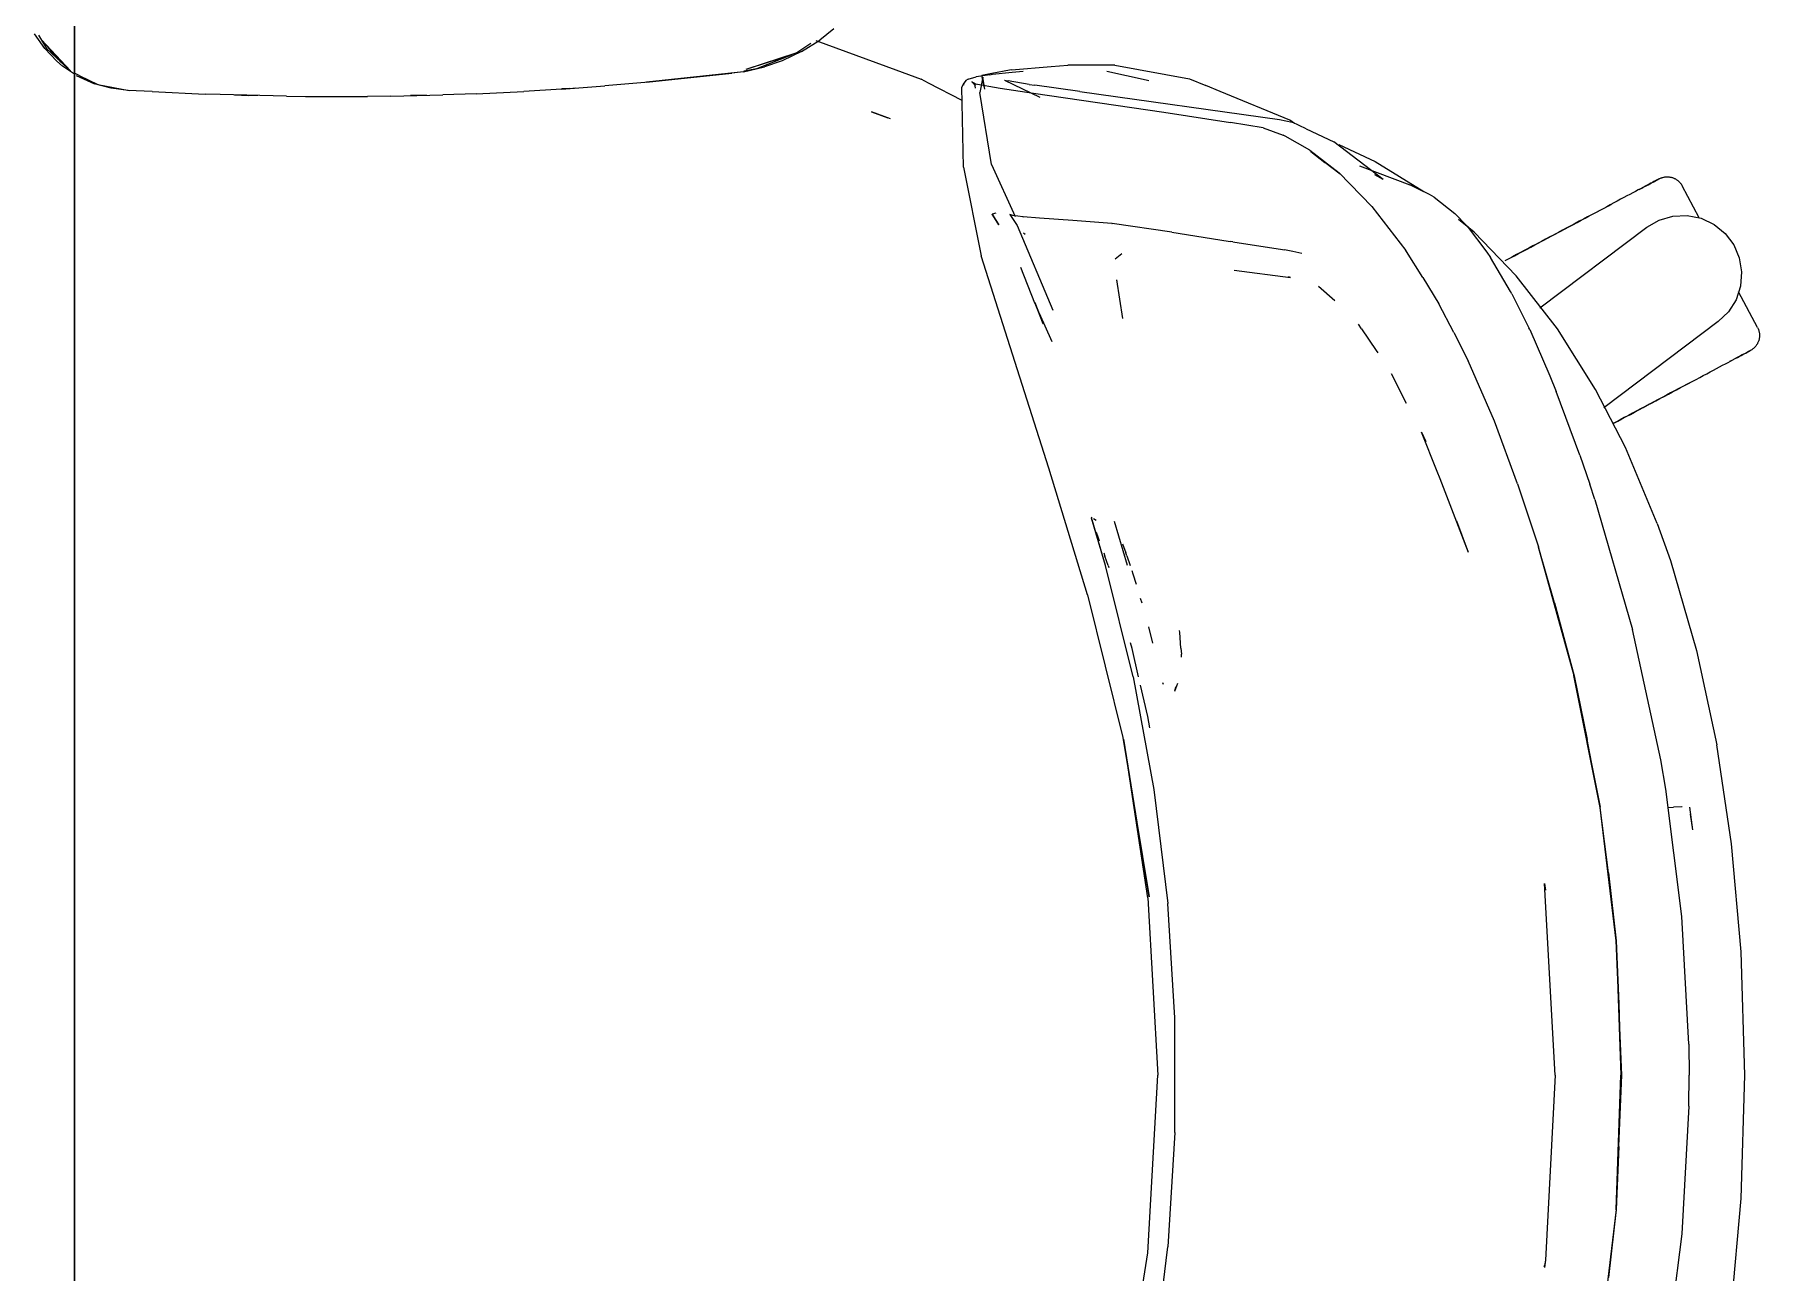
# Model space of a CAD drawing. Header units: millimetres. Extents: x 79795 to 317870, y -36033 to 97293.
# Drawn here: x 202266.3 to 202674.4, y 30683.9 to 30976.7 of the extents above; entities that cross this region are included whole.
import ezdxf

# ---------------------------------------------------------------- set-up
doc = ezdxf.new("R2010")
doc.units = ezdxf.units.MM
doc.header["$MEASUREMENT"] = 0
doc.layers.add('G-IMPT', color=8, linetype='CONTINUOUS', lineweight=9)
doc.layers.add('I-FURN', color=8, linetype='CONTINUOUS', lineweight=9)

msp = doc.modelspace()

# ---------------------------------------------------------------- linework, layer by layer
at = {"layer": 'G-IMPT'}
for p, q in [((202268.72, 30973.46), (202266.27, 30976.92)), ((202267.2, 30976.56), (202269.08, 30973.41)), ((202267.89, 30975.5), (202274.79, 30968.11)), ((202267.89, 30975.5), (202269.17, 30974.03)), ((202447.7, 30972.7), (202452.03, 30975.43)), ((202451.13, 30975.32), (202470.07, 30968.37)), ((202455.34, 30978.06), (202452.03, 30975.43)), ((202271.58, 30970.42), (202268.72, 30973.46)), ((202269.08, 30973.41), (202274.79, 30968.11)), ((202269.3, 30973.87), (202272.38, 30970.34)), ((202446.38, 30972.31), (202434.53, 30968.5)), ((202443.67, 30971.41), (202434.53, 30968.5)), ((202437.16, 30968.7), (202445.34, 30971.9)), ((202447.7, 30972.7), (202443.12, 30970.51)), ((202446.38, 30972.31), (202443.67, 30971.41)), ((202446.38, 30972.31), (202449.96, 30974.73)), ((202271.58, 30970.42), (202272.9, 30969.28)), ((202274.79, 30968.11), (202272.38, 30970.34)), ((202275.76, 30967.33), (202272.9, 30969.28)), ((202277.03, 30967), (202275.76, 30967.63)), ((202276.12, 30967.08), (202280.45, 30965.1)), ((202277.03, 30967), (202281.29, 30964.9)), ((202434.03, 30967.91), (202411.08, 30965.46)), ((202411.08, 30965.46), (202431.21, 30967.58)), ((202434.03, 30967.91), (202412.59, 30965.56)), ((202434.03, 30967.91), (202431.21, 30967.58)), ((202434.03, 30967.91), (202438.99, 30969.07)), ((202434.11, 30968.13), (202437.16, 30968.7)), ((202443.12, 30970.51), (202438.99, 30969.07)), ((202470.07, 30968.37), (202476.05, 30966.18)), ((202492.3, 30967.24), (202489.02, 30966.71)), ((202492.72, 30967.5), (202490.39, 30967.06)), ((202491.12, 30963.78), (202490.39, 30967.06)), ((202492.3, 30967.24), (202492.92, 30967.32)), ((202496.97, 30968.31), (202492.72, 30967.5)), ((202492.92, 30967.32), (202497.6, 30967.83)), ((202497.44, 30968.35), (202496.97, 30968.31)), ((202497.44, 30968.35), (202506.76, 30969.16)), ((202497.6, 30967.83), (202500.19, 30968.05)), ((202506.76, 30969.16), (202510.72, 30969.5)), ((202514.89, 30969.5), (202510.72, 30969.5)), ((202521.85, 30969.47), (202514.89, 30969.5)), ((202519.99, 30968.06), (202529.3, 30966.02)), ((202521.85, 30969.47), (202539.55, 30966.23)), ((202284.4, 30964.03), (202280.45, 30965.1)), ((202281.29, 30964.9), (202288.63, 30963.53)), ((202288.41, 30963.53), (202284.4, 30964.03)), ((202294.07, 30963.25), (202288.41, 30963.53)), ((202294.07, 30963.25), (202306.63, 30962.63)), ((202370.73, 30962.74), (202382.04, 30963.28)), ((202390.91, 30963.84), (202382.04, 30963.28)), ((202390.91, 30963.84), (202401.2, 30964.57)), ((202392.95, 30963.98), (202391.05, 30963.89)), ((202392.95, 30963.98), (202394.37, 30964.11)), ((202412.59, 30965.56), (202401.2, 30964.57)), ((202477.81, 30965.26), (202476.05, 30966.18)), ((202485.71, 30961.11), (202477.81, 30965.26)), ((202485.64, 30964.3), (202486.25, 30965.34)), ((202486.03, 30945.32), (202485.64, 30964.3)), ((202486.12, 30964.72), (202486.25, 30965.34)), ((202486.12, 30964.72), (202486.23, 30965.26)), ((202486.25, 30965.34), (202486.23, 30965.26)), ((202486.62, 30965.83), (202486.25, 30965.34)), ((202487.16, 30966.16), (202486.62, 30965.83)), ((202487.16, 30966.16), (202489.02, 30966.71)), ((202488.51, 30965.11), (202488.01, 30965.51)), ((202489.11, 30964.95), (202488.01, 30965.51)), ((202489.11, 30964.95), (202488.49, 30965.12)), ((202488.49, 30965.12), (202494.76, 30964.01)), ((202488.51, 30965.11), (202488.84, 30964.57)), ((202488.91, 30964.07), (202488.84, 30964.57)), ((202490.63, 30966.65), (202489.94, 30963.06)), ((202492.66, 30946.02), (202489.94, 30963.06)), ((202491.12, 30963.78), (202490.63, 30966.65)), ((202494.76, 30964.01), (202502.61, 30962.9)), ((202495.73, 30965.92), (202504.13, 30961.93)), ((202495.73, 30965.92), (202496.59, 30965.77)), ((202501.61, 30964.94), (202496.59, 30965.77)), ((202501.61, 30964.94), (202502.91, 30964.73)), ((202502.61, 30962.9), (202533.48, 30958.34)), ((202513.57, 30963.29), (202502.91, 30964.73)), ((202513.57, 30963.29), (202560.79, 30956.61)), ((202529.3, 30966.02), (202529.87, 30965.86)), ((202539.55, 30966.23), (202543.41, 30964.64)), ((202546.77, 30963.25), (202543.41, 30964.64)), ((202563.22, 30956.45), (202546.77, 30963.25)), ((202310.18, 30962.51), (202306.63, 30962.63)), ((202325.85, 30962.13), (202310.18, 30962.51)), ((202313.58, 30962.45), (202316.91, 30962.3)), ((202319.12, 30962.3), (202316.91, 30962.3)), ((202325.85, 30962.13), (202330.36, 30962.08)), ((202330.36, 30962.08), (202345.07, 30962.08)), ((202350.55, 30962.16), (202345.07, 30962.08)), ((202350.55, 30962.16), (202362.85, 30962.45)), ((202357.32, 30962.29), (202355.24, 30962.29)), ((202358.98, 30962.37), (202357.32, 30962.29)), ((202370.73, 30962.74), (202362.85, 30962.45)), ((202468.77, 30956.78), (202464.31, 30958.41)), ((202464.31, 30958.41), (202468.19, 30957.03)), ((202468.77, 30956.78), (202468.19, 30957.03)), ((202533.48, 30958.34), (202549.25, 30955.95)), ((202556.92, 30954.65), (202549.25, 30955.95)), ((202556.92, 30954.65), (202561.71, 30952.9)), ((202560.79, 30956.61), (202563.78, 30955.97)), ((202564.39, 30955.68), (202563.22, 30956.45)), ((202567.15, 30954.4), (202563.78, 30955.97)), ((202562.13, 30952.68), (202561.71, 30952.9)), ((202567.97, 30949.39), (202562.13, 30952.68)), ((202567.15, 30954.4), (202573.67, 30951.36)), ((202585.37, 30942.42), (202573.67, 30951.36)), ((202574.86, 30950.69), (202583.48, 30946.71)), ((202567.97, 30949.39), (202574.94, 30943.98)), ((202575.14, 30943.67), (202568.2, 30949.07)), ((202568.2, 30949.07), (202571.57, 30946.48)), ((202575.14, 30943.67), (202571.57, 30946.48)), ((202583.48, 30946.71), (202594.93, 30939.59)), ((202486.03, 30945.32), (202490.22, 30924.36)), ((202492.66, 30946.02), (202498.27, 30933.67)), ((202582.67, 30936.07), (202574.94, 30943.98)), ((202579.72, 30945.65), (202591.62, 30941.14)), ((202585.37, 30942.42), (202583.34, 30943.58)), ((202593.85, 30940.07), (202591.62, 30941.14)), ((202596.29, 30938.89), (202593.85, 30940.07)), ((202597.43, 30938.28), (202596.29, 30938.89)), ((202597.43, 30938.28), (202602.29, 30934.42)), ((202492.8, 30934.19), (202492.86, 30934.21)), ((202493.73, 30934.49), (202492.86, 30934.21)), ((202494.39, 30931.73), (202492.86, 30934.21)), ((202492.86, 30934.21), (202494.35, 30931.74)), ((202582.67, 30936.07), (202590.69, 30925.64)), ((202602.29, 30934.42), (202605.18, 30931.39)), ((202492.8, 30934.19), (202494.39, 30931.73)), ((202497.72, 30933.9), (202497, 30934.19)), ((202497, 30934.19), (202498.76, 30931.52)), ((202497.72, 30933.9), (202497.74, 30933.89)), ((202500.12, 30933.6), (202497.74, 30933.89)), ((202498.76, 30931.52), (202507.2, 30911.54)), ((202500.12, 30933.6), (202500.2, 30933.59)), ((202504.07, 30933.3), (202500.2, 30933.59)), ((202511.93, 30932.74), (202504.07, 30933.3)), ((202512.92, 30932.66), (202511.93, 30932.74)), ((202521.16, 30932.05), (202512.92, 30932.66)), ((202521.16, 30932.05), (202521.24, 30932.03)), ((202535.31, 30930), (202521.24, 30932.03)), ((202606.85, 30929.97), (202603.18, 30932.97)), ((202605.18, 30931.39), (202609.9, 30925.26)), ((202500.22, 30929.8), (202500.65, 30929.53)), ((202535.31, 30930), (202548.67, 30927.89)), ((202548.67, 30927.89), (202549.18, 30927.81)), ((202549.79, 30927.71), (202549.18, 30927.81)), ((202549.79, 30927.71), (202561.51, 30925.91)), ((202606.85, 30929.97), (202616.81, 30919.68)), ((202506.21, 30874.12), (202490.22, 30924.36)), ((202521.9, 30923.66), (202523.54, 30924.93)), ((202561.51, 30925.91), (202561.98, 30925.84)), ((202563.96, 30925.42), (202561.98, 30925.84)), ((202566.13, 30924.96), (202563.96, 30925.42)), ((202590.86, 30925.38), (202590.69, 30925.64)), ((202594.74, 30919.28), (202590.86, 30925.38)), ((202609.9, 30925.26), (202610.76, 30923.97)), ((202615.5, 30915.97), (202610.76, 30923.97)), ((202502.9, 30913.18), (202499.65, 30921.65)), ((202522.25, 30918.71), (202523.65, 30909.54)), ((202522.25, 30918.71), (202522.3, 30918.36)), ((202550.09, 30921.03), (202563.44, 30919.25)), ((202563.44, 30919.25), (202562.97, 30919.4)), ((202594.74, 30919.28), (202598.51, 30913.06)), ((202626.62, 30907.08), (202616.81, 30919.68)), ((202573.94, 30913.75), (202570.04, 30917.09)), ((202615.8, 30915.38), (202615.5, 30915.97)), ((202615.8, 30915.38), (202619.8, 30907.37)), ((202504.92, 30908.28), (202502.9, 30913.38)), ((202502.9, 30913.38), (202504.92, 30908.26)), ((202502.9, 30913.18), (202504.92, 30908.28)), ((202503.93, 30910.8), (202506.97, 30904.08)), ((202602.08, 30906.27), (202598.51, 30913.06)), ((202580.22, 30907.12), (202579.47, 30908.22)), ((202580.22, 30907.12), (202583.71, 30901.99)), ((202602.08, 30906.27), (202605.47, 30899.54)), ((202620.02, 30906.92), (202619.8, 30907.37)), ((202620.02, 30906.92), (202624.79, 30895.96)), ((202635.59, 30892.78), (202626.62, 30907.08)), ((202583.71, 30901.99), (202584.1, 30901.41)), ((202611.65, 30885.31), (202605.47, 30899.54)), ((202587.24, 30896.51), (202590.78, 30889.54)), ((202624.79, 30895.96), (202626.27, 30892.28)), ((202631.87, 30877.21), (202626.27, 30892.28)), ((202642.68, 30879.01), (202635.59, 30892.78)), ((202617.1, 30870.43), (202611.65, 30885.31)), ((202598.14, 30873.35), (202594.41, 30882.68)), ((202594.41, 30882.68), (202595.41, 30880.43)), ((202631.87, 30877.21), (202634.22, 30870.39)), ((202650.2, 30861.03), (202642.68, 30879.01)), ((202515.4, 30844.15), (202506.21, 30874.12)), ((202598.8, 30871.62), (202598.14, 30873.35)), ((202605.51, 30854.18), (202598.8, 30871.62)), ((202617.1, 30870.43), (202622.11, 30855.52)), ((202635.41, 30866.78), (202634.22, 30870.39)), ((202635.41, 30866.78), (202644.35, 30835.96)), ((202516.36, 30862.32), (202516.49, 30862.56)), ((202519.62, 30851.1), (202516.36, 30862.32)), ((202519.62, 30851.1), (202516.51, 30861.92)), ((202516.56, 30861.63), (202516.51, 30861.92)), ((202519.62, 30851.1), (202516.56, 30861.63)), ((202517.45, 30861.78), (202516.83, 30862.17)), ((202517.45, 30861.78), (202517.23, 30861.93)), ((202524.82, 30851.09), (202521.78, 30861.52)), ((202605.51, 30854.18), (202602.79, 30861.61)), ((202650.2, 30861.03), (202653.28, 30852.3)), ((202517.9, 30857.85), (202517.5, 30858.92)), ((202518.25, 30856.87), (202517.9, 30857.85)), ((202519.23, 30854.12), (202519.52, 30853.32)), ((202520.25, 30851.09), (202519.52, 30853.32)), ((202523.69, 30856.27), (202524.46, 30854.11)), ((202524.71, 30853.39), (202524.46, 30854.11)), ((202524.71, 30853.39), (202525.48, 30851.09)), ((202625.84, 30842.26), (202622.07, 30855.43)), ((202630.5, 30825.02), (202622.07, 30855.43)), ((202630.5, 30825.02), (202622.11, 30855.52)), ((202526.17, 30824.78), (202519.62, 30851.1)), ((202520.25, 30851.09), (202520.4, 30850.64)), ((202525.86, 30849.96), (202526.11, 30849.17)), ((202526.11, 30849.17), (202526.89, 30846.68)), ((202653.28, 30852.3), (202659.45, 30831.06)), ((202515.4, 30844.15), (202523.71, 30810.46)), ((202527.88, 30843.39), (202528.22, 30842.27)), ((202625.84, 30842.26), (202630.5, 30825.02)), ((202529.8, 30836.6), (202530.79, 30832.73)), ((202529.8, 30836.6), (202530.19, 30835.07)), ((202525.94, 30831.51), (202525.6, 30832.8)), ((202537.22, 30835.24), (202537.18, 30835.72)), ((202537.49, 30831.54), (202537.22, 30835.24)), ((202651.02, 30805.17), (202644.35, 30835.96)), ((202527.49, 30824.76), (202525.94, 30831.51)), ((202537.49, 30831.54), (202537.59, 30830.16)), ((202537.6, 30829.46), (202537.59, 30830.16)), ((202659.45, 30831.06), (202664.26, 30808.69)), ((202526.17, 30824.78), (202531.1, 30798.11)), ((202636.67, 30793.89), (202630.45, 30825.13)), ((202630.45, 30825.13), (202636.67, 30793.97)), ((202630.5, 30825.02), (202633.57, 30810)), ((202529.65, 30815.37), (202527.95, 30822.79)), ((202533.39, 30822.97), (202533.25, 30823.38)), ((202536.06, 30821.37), (202536.74, 30823.32)), ((202536.06, 30821.37), (202536.27, 30822.42)), ((202530.12, 30812.74), (202529.65, 30815.37)), ((202523.71, 30810.46), (202529.97, 30772.72)), ((202529.7, 30772.55), (202523.97, 30810.08)), ((202529.97, 30772.72), (202523.97, 30810.08)), ((202636.67, 30793.89), (202633.57, 30810)), ((202667.76, 30785.27), (202664.26, 30808.69)), ((202652.2, 30798.25), (202651.02, 30805.17)), ((202531.1, 30798.11), (202534.4, 30771.19)), ((202656.02, 30768.08), (202652.2, 30798.25)), ((202640.49, 30762.38), (202636.67, 30793.97)), ((202638.61, 30778.41), (202636.67, 30793.89)), ((202640.45, 30762.34), (202636.67, 30793.89)), ((202652.76, 30793.89), (202654, 30793.93)), ((202656.09, 30794.01), (202654, 30793.93)), ((202656.09, 30794.01), (202655.98, 30794.01)), ((202657.85, 30793.98), (202658.5, 30788.56)), ((202657.93, 30792.33), (202658.5, 30788.56)), ((202670.02, 30759.7), (202667.76, 30785.27)), ((202623.45, 30775.84), (202623.49, 30775.59)), ((202623.73, 30774.29), (202623.49, 30775.59)), ((202626, 30730.56), (202623.5, 30775.9)), ((202623.5, 30775.9), (202623.73, 30774.29)), ((202638.61, 30778.41), (202640.45, 30762.34)), ((202529.7, 30772.55), (202532.06, 30730.56)), ((202536.05, 30744.12), (202534.4, 30771.19)), ((202657.63, 30737.87), (202656.02, 30768.08)), ((202640.45, 30762.34), (202641.13, 30747.44)), ((202640.45, 30762.34), (202641.6, 30730.56)), ((202641.83, 30730.56), (202640.49, 30762.38)), ((202670.87, 30730.56), (202670.02, 30759.7)), ((202641.13, 30747.44), (202641.6, 30730.56)), ((202536.05, 30717), (202536.05, 30744.12)), ((202657.63, 30737.87), (202657.73, 30730.56)), ((202529.7, 30688.57), (202532.06, 30730.56)), ((202626.06, 30730.56), (202623.73, 30686.83)), ((202626, 30730.56), (202623.73, 30686.83)), ((202640.45, 30698.78), (202641.6, 30730.56)), ((202640.49, 30698.74), (202641.83, 30730.56)), ((202641.13, 30713.68), (202641.6, 30730.56)), ((202657.63, 30723.25), (202657.73, 30730.56)), ((202670.02, 30701.42), (202670.87, 30730.56)), ((202657.63, 30723.25), (202656.02, 30693.05)), ((202536.05, 30717), (202534.4, 30689.93)), ((202641.13, 30713.68), (202640.45, 30698.78)), ((202640.45, 30698.78), (202636.67, 30667.23)), ((202640.49, 30698.74), (202636.67, 30667.15)), ((202640.45, 30698.78), (202638.61, 30682.71)), ((202667.76, 30675.85), (202670.02, 30701.42)), ((202531.1, 30663.01), (202534.4, 30689.93)), ((202656.02, 30693.05), (202652.2, 30662.88)), ((202523.71, 30650.66), (202529.7, 30688.57)), ((202623.45, 30685.28), (202623.49, 30685.53)), ((202623.73, 30686.83), (202623.47, 30685.06)), ((202623.73, 30686.83), (202623.49, 30685.53))]:
    msp.add_line(p, q, dxfattribs=at)
at = {"layer": 'I-FURN'}
for p, q in [((202275.76, 30008.33), (202275.76, 31408.33)), ((202275.76, 31408.33), (202275.76, 30008.33)), ((202650.02, 30942.28), (202650.22, 30942.39)), ((202650.32, 30942.44), (202650.14, 30942.34)), ((202650.22, 30942.39), (202650.39, 30942.47)), ((202650.46, 30942.51), (202650.32, 30942.44)), ((202650.39, 30942.47), (202650.51, 30942.54)), ((202650.56, 30942.56), (202650.46, 30942.51)), ((202650.51, 30942.54), (202650.59, 30942.58)), ((202650.62, 30942.6), (202650.56, 30942.56)), ((202650.59, 30942.58), (202650.63, 30942.6)), ((202650.64, 30942.61), (202650.62, 30942.6)), ((202650.63, 30942.6), (202650.64, 30942.61)), ((202650.64, 30942.61), (202650.78, 30942.68)), ((202650.78, 30942.68), (202650.93, 30942.75)), ((202650.93, 30942.75), (202651.08, 30942.81)), ((202651.08, 30942.81), (202651.23, 30942.86)), ((202651.23, 30942.86), (202651.38, 30942.91)), ((202651.38, 30942.91), (202651.54, 30942.95)), ((202651.54, 30942.95), (202651.7, 30942.99)), ((202651.7, 30942.99), (202651.85, 30943.02)), ((202651.85, 30943.02), (202652.01, 30943.04)), ((202652.01, 30943.04), (202652.17, 30943.06)), ((202652.17, 30943.06), (202652.33, 30943.07)), ((202652.33, 30943.07), (202652.5, 30943.08)), ((202652.5, 30943.08), (202652.66, 30943.08)), ((202652.66, 30943.08), (202652.82, 30943.07)), ((202652.82, 30943.07), (202652.98, 30943.05)), ((202652.98, 30943.05), (202653.14, 30943.03)), ((202653.14, 30943.03), (202653.3, 30943)), ((202653.3, 30943), (202653.45, 30942.97)), ((202653.45, 30942.97), (202653.61, 30942.93)), ((202653.61, 30942.93), (202653.76, 30942.88)), ((202653.76, 30942.88), (202653.92, 30942.83)), ((202653.92, 30942.83), (202654.07, 30942.77)), ((202654.07, 30942.77), (202654.22, 30942.71)), ((202654.22, 30942.71), (202654.36, 30942.64)), ((202654.36, 30942.64), (202654.5, 30942.56)), ((202654.5, 30942.56), (202654.64, 30942.48)), ((202654.64, 30942.48), (202654.78, 30942.39)), ((202654.78, 30942.39), (202654.91, 30942.3)), ((202643.01, 30938.55), (202642.28, 30938.16)), ((202643.72, 30938.93), (202643.01, 30938.55)), ((202644.4, 30939.29), (202643.72, 30938.93)), ((202645.05, 30939.63), (202644.4, 30939.29)), ((202645.66, 30939.96), (202645.05, 30939.63)), ((202646.25, 30940.27), (202645.66, 30939.96)), ((202645.94, 30940.11), (202646.51, 30940.41)), ((202646.8, 30940.56), (202646.25, 30940.27)), ((202646.51, 30940.41), (202647.04, 30940.69)), ((202647.32, 30940.84), (202646.8, 30940.56)), ((202647.04, 30940.69), (202647.54, 30940.96)), ((202647.8, 30941.1), (202647.32, 30940.84)), ((202647.54, 30940.96), (202648.01, 30941.21)), ((202648.24, 30941.33), (202647.8, 30941.1)), ((202648.01, 30941.21), (202648.44, 30941.44)), ((202648.65, 30941.55), (202648.24, 30941.33)), ((202648.44, 30941.44), (202648.83, 30941.65)), ((202649.03, 30941.75), (202648.65, 30941.55)), ((202648.83, 30941.65), (202649.19, 30941.83)), ((202649.36, 30941.93), (202649.03, 30941.75)), ((202649.19, 30941.83), (202649.5, 30942)), ((202649.66, 30942.09), (202649.36, 30941.93)), ((202649.5, 30942), (202649.78, 30942.15)), ((202649.92, 30942.22), (202649.66, 30942.09)), ((202649.78, 30942.15), (202650.02, 30942.28)), ((202650.14, 30942.34), (202649.92, 30942.22)), ((202654.91, 30942.3), (202655.04, 30942.2)), ((202655.04, 30942.2), (202655.16, 30942.1)), ((202655.16, 30942.1), (202655.28, 30941.99)), ((202655.28, 30941.99), (202655.4, 30941.88)), ((202655.4, 30941.88), (202655.51, 30941.76)), ((202655.51, 30941.76), (202655.61, 30941.64)), ((202655.61, 30941.64), (202655.72, 30941.52)), ((202655.72, 30941.52), (202655.81, 30941.39)), ((202655.81, 30941.39), (202655.9, 30941.25)), ((202655.9, 30941.25), (202655.99, 30941.12)), ((202655.99, 30941.12), (202656.07, 30940.98)), ((202656.07, 30940.98), (202656.09, 30940.94)), ((202660.12, 30933.36), (202656.09, 30940.94)), ((202634.1, 30933.81), (202635.04, 30934.31)), ((202635.54, 30934.58), (202634.61, 30934.08)), ((202635.04, 30934.31), (202635.96, 30934.8)), ((202636.45, 30935.06), (202635.54, 30934.58)), ((202635.96, 30934.8), (202636.87, 30935.28)), ((202637.35, 30935.54), (202636.45, 30935.06)), ((202636.87, 30935.28), (202637.75, 30935.76)), ((202638.23, 30936.01), (202637.35, 30935.54)), ((202637.75, 30935.76), (202638.62, 30936.22)), ((202639.08, 30936.46), (202638.23, 30936.01)), ((202638.62, 30936.22), (202639.47, 30936.67)), ((202639.92, 30936.91), (202639.08, 30936.46)), ((202640.73, 30937.34), (202639.92, 30936.91)), ((202641.52, 30937.76), (202640.73, 30937.34)), ((202642.28, 30938.16), (202641.52, 30937.76)), ((202622.43, 30912.08), (202647.74, 30931.16)), ((202626.24, 30929.63), (202627.24, 30930.16)), ((202627.78, 30930.45), (202626.78, 30929.92)), ((202627.24, 30930.16), (202628.24, 30930.7)), ((202628.78, 30930.98), (202627.78, 30930.45)), ((202628.24, 30930.7), (202629.24, 30931.23)), ((202629.77, 30931.51), (202628.78, 30930.98)), ((202629.24, 30931.23), (202630.23, 30931.75)), ((202630.76, 30932.04), (202629.77, 30931.51)), ((202630.23, 30931.75), (202631.21, 30932.28)), ((202631.74, 30932.56), (202630.76, 30932.04)), ((202631.21, 30932.28), (202632.19, 30932.8)), ((202632.71, 30933.07), (202631.74, 30932.56)), ((202632.19, 30932.8), (202633.15, 30933.31)), ((202633.67, 30933.58), (202632.71, 30933.07)), ((202633.15, 30933.31), (202634.1, 30933.81)), ((202634.61, 30934.08), (202633.67, 30933.58)), ((202647.74, 30931.16), (202650.66, 30932.85)), ((202650.66, 30932.85), (202653.9, 30933.79)), ((202653.9, 30933.79), (202657.27, 30933.93)), ((202657.27, 30933.93), (202660.58, 30933.26)), ((202660.58, 30933.26), (202663.63, 30931.82)), ((202663.63, 30931.82), (202666.24, 30929.69)), ((202619.79, 30926.2), (202618.82, 30925.69)), ((202619.26, 30925.92), (202620.24, 30926.44)), ((202620.77, 30926.73), (202619.79, 30926.2)), ((202620.24, 30926.44), (202621.23, 30926.97)), ((202621.76, 30927.25), (202620.77, 30926.73)), ((202621.23, 30926.97), (202622.22, 30927.5)), ((202622.76, 30927.78), (202621.76, 30927.25)), ((202622.22, 30927.5), (202623.22, 30928.03)), ((202623.76, 30928.32), (202622.76, 30927.78)), ((202623.22, 30928.03), (202624.22, 30928.56)), ((202624.77, 30928.85), (202623.76, 30928.32)), ((202624.22, 30928.56), (202625.23, 30929.1)), ((202625.77, 30929.39), (202624.77, 30928.85)), ((202625.23, 30929.1), (202626.24, 30929.63)), ((202626.78, 30929.92), (202625.77, 30929.39)), ((202666.24, 30929.69), (202668.27, 30927)), ((202668.27, 30927), (202669.6, 30923.9)), ((202615.04, 30923.68), (202614.13, 30923.2)), ((202614.55, 30923.42), (202615.46, 30923.9)), ((202615.96, 30924.17), (202615.04, 30923.68)), ((202615.46, 30923.9), (202616.39, 30924.4)), ((202616.9, 30924.67), (202615.96, 30924.17)), ((202616.39, 30924.4), (202617.34, 30924.9)), ((202617.85, 30925.17), (202616.9, 30924.67)), ((202617.34, 30924.9), (202618.29, 30925.41)), ((202618.82, 30925.69), (202617.85, 30925.17)), ((202618.29, 30925.41), (202619.26, 30925.92)), ((202669.6, 30923.9), (202670.15, 30920.57)), ((202670.15, 30920.57), (202669.88, 30917.21)), ((202668.82, 30914), (202667.02, 30911.15)), ((202669.88, 30917.21), (202668.82, 30914)), ((202673.9, 30907.44), (202669.43, 30915.85)), ((202667.02, 30911.15), (202664.59, 30908.81)), ((202664.59, 30908.81), (202637.52, 30888.42)), ((202673.9, 30907.44), (202673.97, 30907.3)), ((202673.97, 30907.3), (202674.04, 30907.15)), ((202674.04, 30907.15), (202674.1, 30907)), ((202674.1, 30907), (202674.16, 30906.85)), ((202674.16, 30906.85), (202674.21, 30906.7)), ((202674.21, 30906.7), (202674.25, 30906.54)), ((202674.25, 30906.54), (202674.28, 30906.38)), ((202674.28, 30906.38), (202674.31, 30906.23)), ((202674.31, 30906.23), (202674.34, 30906.07)), ((202674.34, 30906.07), (202674.36, 30905.91)), ((202674.36, 30905.91), (202674.37, 30905.75)), ((202674.37, 30905.75), (202674.37, 30905.58)), ((202671.51, 30901.61), (202671.26, 30901.47)), ((202671.38, 30901.54), (202671.62, 30901.66)), ((202671.73, 30901.72), (202671.51, 30901.61)), ((202671.62, 30901.66), (202671.82, 30901.77)), ((202671.91, 30901.82), (202671.73, 30901.72)), ((202671.82, 30901.77), (202671.98, 30901.86)), ((202672.05, 30901.89), (202671.91, 30901.82)), ((202671.98, 30901.86), (202672.1, 30901.92)), ((202672.15, 30901.95), (202672.05, 30901.89)), ((202672.1, 30901.92), (202672.19, 30901.97)), ((202672.21, 30901.98), (202672.15, 30901.95)), ((202672.19, 30901.97), (202672.23, 30901.99)), ((202672.23, 30901.99), (202672.21, 30901.98)), ((202672.27, 30902.01), (202672.23, 30901.99)), ((202672.23, 30901.99), (202672.23, 30901.99)), ((202672.41, 30902.09), (202672.27, 30902.01)), ((202672.55, 30902.18), (202672.41, 30902.09)), ((202672.68, 30902.27), (202672.55, 30902.18)), ((202672.81, 30902.36), (202672.68, 30902.27)), ((202672.94, 30902.47), (202672.81, 30902.36)), ((202673.06, 30902.57), (202672.94, 30902.47)), ((202673.17, 30902.68), (202673.06, 30902.57)), ((202673.29, 30902.8), (202673.17, 30902.68)), ((202673.39, 30902.92), (202673.29, 30902.8)), ((202673.5, 30903.04), (202673.39, 30902.92)), ((202673.6, 30903.17), (202673.5, 30903.04)), ((202673.69, 30903.3), (202673.6, 30903.17)), ((202673.78, 30903.44), (202673.69, 30903.3)), ((202673.86, 30903.58), (202673.78, 30903.44)), ((202673.93, 30903.72), (202673.86, 30903.58)), ((202674, 30903.86), (202673.93, 30903.72)), ((202674.07, 30904.01), (202674, 30903.86)), ((202674.13, 30904.16), (202674.07, 30904.01)), ((202674.18, 30904.31), (202674.13, 30904.16)), ((202674.22, 30904.47), (202674.18, 30904.31)), ((202674.26, 30904.63), (202674.22, 30904.47)), ((202674.3, 30904.78), (202674.26, 30904.63)), ((202674.33, 30904.94), (202674.3, 30904.78)), ((202674.35, 30905.1), (202674.33, 30904.94)), ((202674.36, 30905.26), (202674.35, 30905.1)), ((202674.37, 30905.42), (202674.36, 30905.26)), ((202674.37, 30905.58), (202674.37, 30905.42)), ((202663.47, 30897.33), (202664.22, 30897.73)), ((202664.22, 30897.73), (202664.94, 30898.11)), ((202664.94, 30898.11), (202665.63, 30898.48)), ((202665.63, 30898.48), (202666.3, 30898.83)), ((202666.3, 30898.83), (202666.93, 30899.17)), ((202666.93, 30899.17), (202667.53, 30899.49)), ((202667.84, 30899.66), (202667.26, 30899.35)), ((202667.53, 30899.49), (202668.1, 30899.79)), ((202668.39, 30899.95), (202667.84, 30899.66)), ((202668.1, 30899.79), (202668.64, 30900.08)), ((202668.91, 30900.22), (202668.39, 30899.95)), ((202668.64, 30900.08), (202669.14, 30900.34)), ((202669.39, 30900.48), (202668.91, 30900.22)), ((202669.14, 30900.34), (202669.6, 30900.59)), ((202669.84, 30900.72), (202669.39, 30900.48)), ((202669.6, 30900.59), (202670.03, 30900.82)), ((202670.25, 30900.94), (202669.84, 30900.72)), ((202670.03, 30900.82), (202670.43, 30901.03)), ((202670.62, 30901.13), (202670.25, 30900.94)), ((202670.43, 30901.03), (202670.78, 30901.22)), ((202670.96, 30901.31), (202670.62, 30901.13)), ((202670.78, 30901.22), (202671.1, 30901.39)), ((202671.26, 30901.47), (202670.96, 30901.31)), ((202671.1, 30901.39), (202671.38, 30901.54)), ((202656.21, 30893.47), (202655.26, 30892.97)), ((202655.7, 30893.2), (202656.64, 30893.7)), ((202657.14, 30893.96), (202656.21, 30893.47)), ((202656.64, 30893.7), (202657.56, 30894.19)), ((202658.05, 30894.45), (202657.14, 30893.96)), ((202657.56, 30894.19), (202658.46, 30894.67)), ((202658.46, 30894.67), (202659.35, 30895.14)), ((202659.35, 30895.14), (202660.22, 30895.6)), ((202660.22, 30895.6), (202661.07, 30896.05)), ((202661.07, 30896.05), (202661.89, 30896.49)), ((202661.89, 30896.49), (202662.69, 30896.92)), ((202662.69, 30896.92), (202663.47, 30897.33)), ((202647.83, 30889.02), (202648.83, 30889.55)), ((202649.38, 30889.84), (202648.37, 30889.3)), ((202648.83, 30889.55), (202649.84, 30890.08)), ((202650.38, 30890.37), (202649.38, 30889.84)), ((202649.84, 30890.08), (202650.83, 30890.61)), ((202651.37, 30890.9), (202650.38, 30890.37)), ((202650.83, 30890.61), (202651.82, 30891.14)), ((202652.36, 30891.42), (202651.37, 30890.9)), ((202651.82, 30891.14), (202652.81, 30891.66)), ((202653.34, 30891.94), (202652.36, 30891.42)), ((202652.81, 30891.66), (202653.78, 30892.18)), ((202654.3, 30892.46), (202653.34, 30891.94)), ((202653.78, 30892.18), (202654.75, 30892.69)), ((202655.26, 30892.97), (202654.3, 30892.46)), ((202654.75, 30892.69), (202655.7, 30893.2)), ((202639.89, 30884.79), (202640.86, 30885.31)), ((202641.39, 30885.59), (202640.41, 30885.07)), ((202640.86, 30885.31), (202641.84, 30885.83)), ((202642.37, 30886.11), (202641.39, 30885.59)), ((202641.84, 30885.83), (202642.82, 30886.35)), ((202643.36, 30886.64), (202642.37, 30886.11)), ((202642.82, 30886.35), (202643.82, 30886.88)), ((202644.36, 30887.17), (202643.36, 30886.64)), ((202643.82, 30886.88), (202644.82, 30887.41)), ((202645.36, 30887.7), (202644.36, 30887.17)), ((202644.82, 30887.41), (202645.82, 30887.95)), ((202646.36, 30888.23), (202645.36, 30887.7)), ((202645.82, 30887.95), (202646.83, 30888.48)), ((202647.37, 30888.77), (202646.36, 30888.23)), ((202646.83, 30888.48), (202647.83, 30889.02)), ((202648.37, 30889.3), (202647.37, 30888.77)), ((202640.41, 30885.07), (202639.69, 30884.69)), ((202639.69, 30884.69), (202639.89, 30884.79))]:
    msp.add_line(p, q, dxfattribs=at)

doc.saveas('drawing.dxf')
